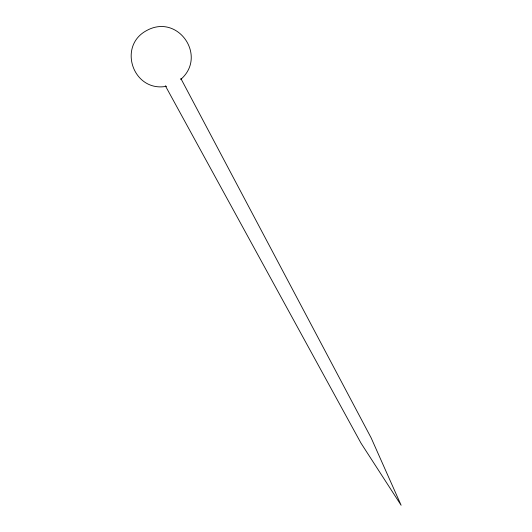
<?xml version="1.0" encoding="UTF-8"?>
<svg xmlns="http://www.w3.org/2000/svg" width="532" height="532" viewBox="0 0 532 532"><rect width="100%" height="100%" fill="white"/><g stroke="black" fill="none" stroke-linecap="round" stroke-linejoin="round"><path stroke-width="0.8" d="M165.319 85.719L360.989 443.136L401.115 505.24L371.117 437.816L180.86 78.497M180.68 79.481C207.62 56.312 178.18 13.367 146.918 30.41C116.993 45.912 133.2 92.714 166.529 86.284"/></g></svg>
